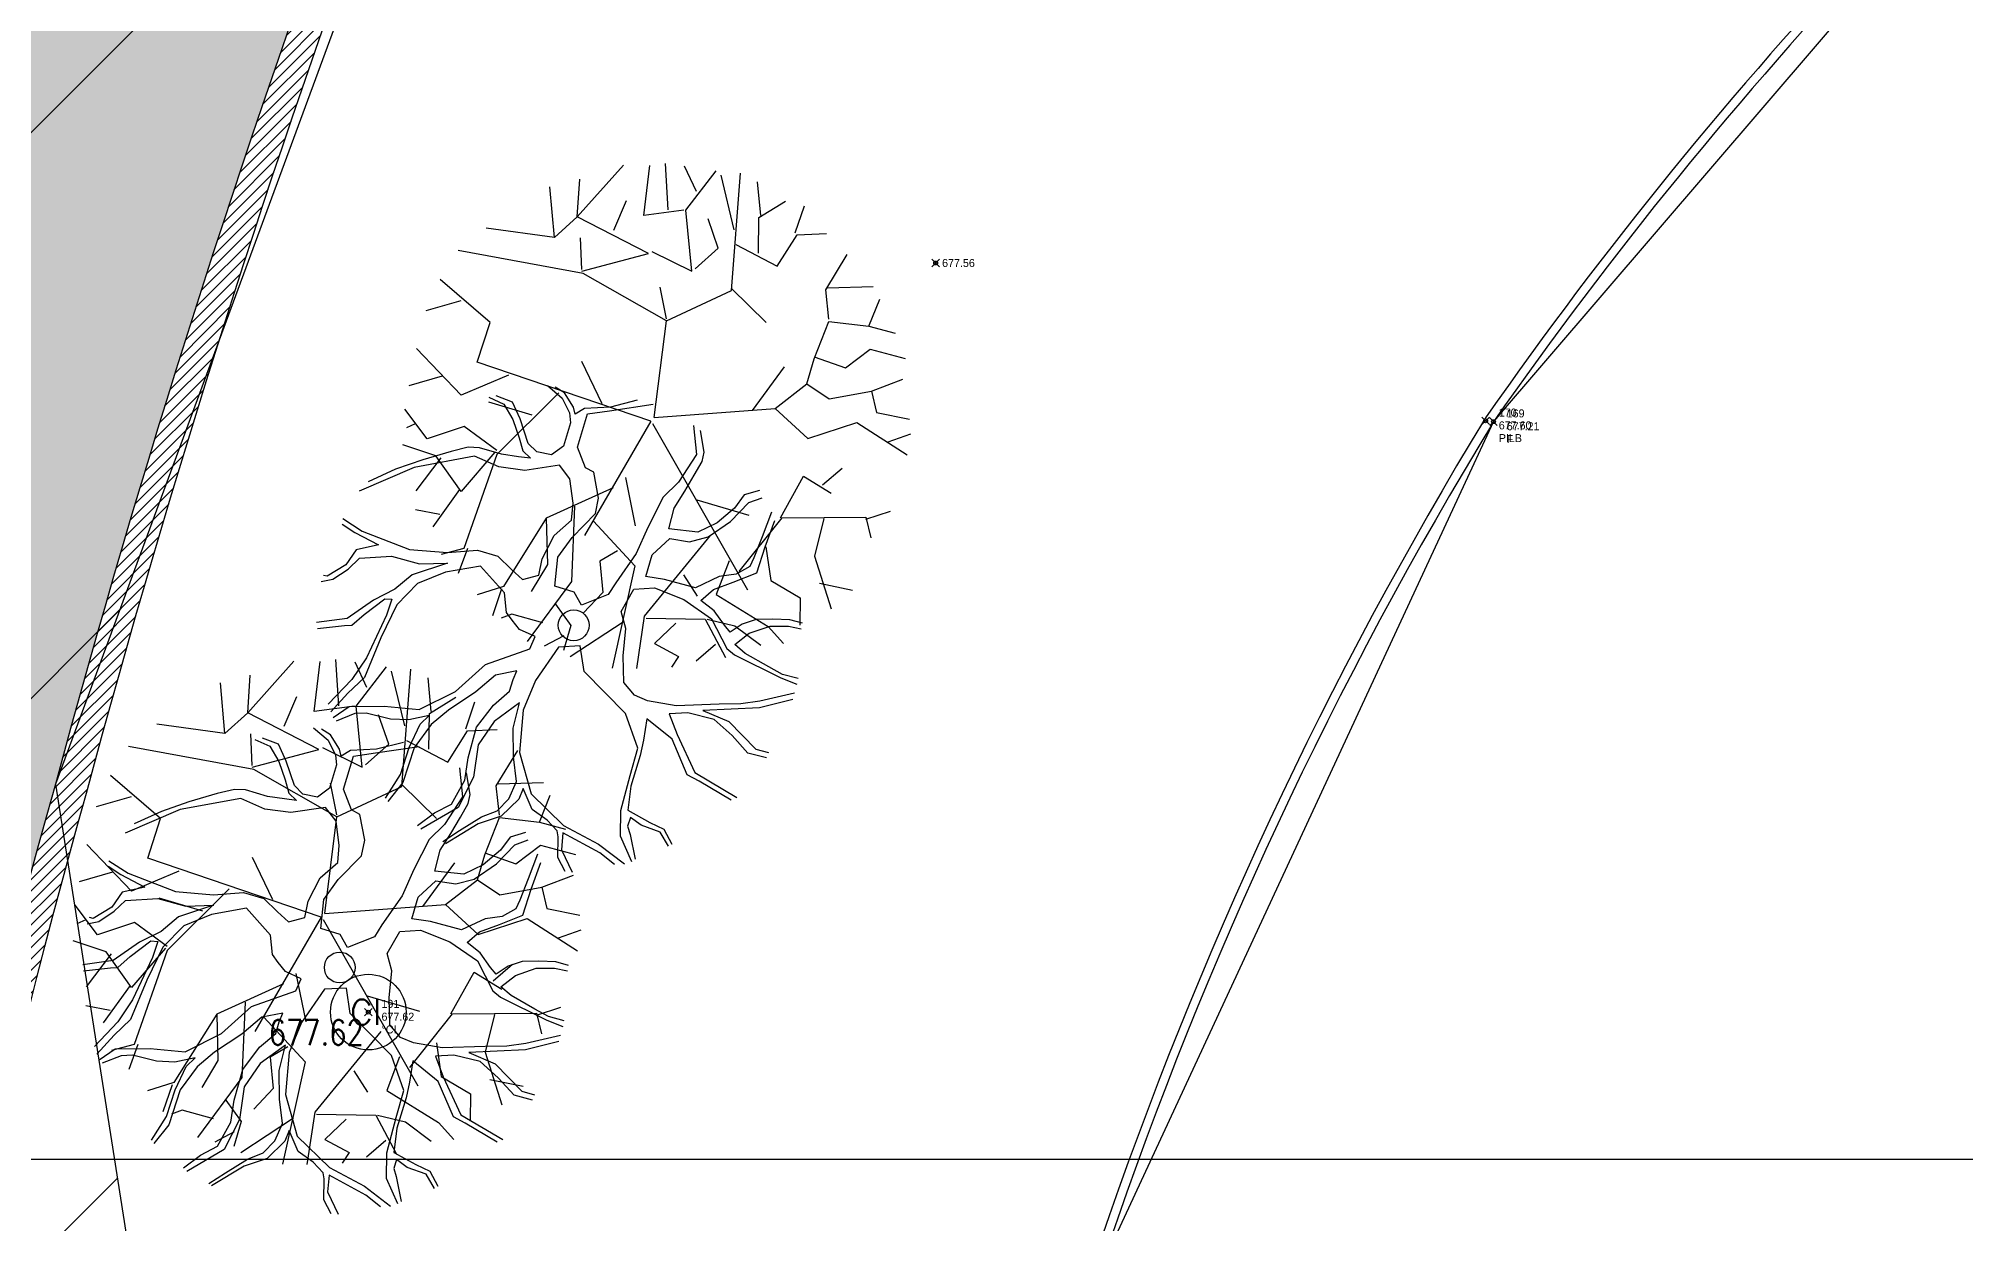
# Model space of a CAD drawing. Extents: x 352140 to 354978, y 6304672 to 6307963.
# Drawn here: x 352604.18 to 352619.47, y 6305499.49 to 6305508.89 of the extents above; entities that cross this region are included whole.
import ezdxf

# ---------------------------------------------------------------- set-up
doc = ezdxf.new("R2010")
doc.units = 0
doc.header["$PDMODE"] = 35
doc.header["$PDSIZE"] = 0.03
doc.linetypes.add('DASHED', pattern=[19.049999999999997, 12.7, -6.35])
doc.layers.get('0').update_dxf_attribs({"linetype": 'CONTINUOUS'})
for name, color, linetype in [('0-LEVANTAMIENTO 2020.SEP', 252, 'CONTINUOUS'), ('1-coordenadas', 8, 'CONTINUOUS'), ('1-MURO', 7, 'CONTINUOUS'), ('1-PILETA', 131, 'CONTINUOUS'), ('2-ACHURADO JARDINERA', 252, 'CONTINUOUS'), ('2-ACHURADO MURO', 9, 'CONTINUOUS'), ('2-ACHURADO RADIER', 9, 'CONTINUOUS'), ('2-ACHURADO VEREDA', 252, 'CONTINUOUS'), ('C-TOPO - BORDE - 3', 7, 'CONTINUOUS'), ('COTA-BLOCK', 4, 'CONTINUOUS'), ('V-NODE - 2013', 4, 'CONTINUOUS'), ('V-NODE-TEXT 2013', 2, 'CONTINUOUS'), ('Z-ACACI', 253, 'CONTINUOUS'), ('Z-ARB', 253, 'CONTINUOUS'), ('Z-CI', 253, 'CONTINUOUS')]:
    doc.layers.add(name, color=color, linetype=linetype)
doc.styles.add('ROMANS', font='romans.shx', dxfattribs={"width": 0.75})
pattern_1 = [(45, (0, 0), (-0.04490128060534577, 0.04490128060534577), [])]

# ---------------------------------------------------------------- blocks, each defined once
blk = doc.blocks.new('COORDENADAS')
at = {"layer": '1-coordenadas'}
blk.add_line((20, -700.625), (1420, -700.625), dxfattribs=at)
blk = doc.blocks.new('ACACI')
for p, q in [((-0.6209537349022867, 1.600605135768546), (-0.2607528943772195, 2.01530242168792)), ((-0.09436570407251565, 1.618158460041741), (-0.05231179883139703, 2.01530242168792)), ((0.09944794615785213, 1.666430101790866), (0.07202148622309323, 2.032855745961115)), ((0.3206880563411687, 1.815633358099376), (0.2237812312214373, 2.01530242168792)), ((-0.6209537349022867, 1.600605135768546), (-0.6063262896050219, 1.899011648390342)), ((0.2384086765187021, 1.666430101790866), (0.474276231998374, 1.982389938681308)), ((0.6260359769876231, 1.517226845477808), (0.5145017065715365, 1.949477455670149)), ((0.6114085316912679, 1.034510428005433), (0.6680898822287418, 1.967030779943343)), ((0.8344770725334456, 1.633517618779706), (0.8052221819298211, 1.899011648390342)), ((-0.8001399398444846, 1.433848555186842), (-0.8421938450856032, 1.83318668236825)), ((-0.3302332595521875, 1.499673521208933), (-0.2333264344324562, 1.734449233343867)), ((0.8198496272270859, 1.618158460041741), (1.028290722763813, 1.749808392077284)), ((1.11057010258628, 1.499673521208933), (1.180050467761248, 1.716895909070672)), ((-0.6209537349022867, 1.600605135768546), (-0.8001399398444846, 1.433848555186842)), ((-0.05231179883139703, 1.317557781889263), (-0.6209537349022867, 1.600605135768546)), ((0.2237812312214373, 1.666430101790866), (-0.09436570407251565, 1.618158460041741)), ((0.2932615963964054, 1.183713684314171), (0.2384086765187021, 1.666430101790866)), ((0.5017026919340424, 1.36802358916907), (0.4175948814518051, 1.600605135768546)), ((0.8198496272270859, 1.33511110615791), (0.8198496272270859, 1.618158460041741)), ((-0.8001399398444846, 1.433848555186842), (-1.34135541597243, 1.499673521208933)), ((-0.578899829670263, 1.183713684314171), (-0.5935272749675278, 1.433848555186842)), ((0.6406634222948924, 1.40093607218023), (0.97160937222543, 1.234179491598297)), ((0.97160937222543, 1.234179491598297), (1.125197547882635, 1.484314362470968)), ((1.125197547882635, 1.484314362470968), (1.35923667269526, 1.499673521208933)), ((-0.5661008150236739, 1.150801201307559), (-1.562595526145742, 1.317557781889263)), ((-0.578899829670263, 1.168354525576206), (-0.05231179883139703, 1.317557781889263)), ((-0.02488533889663813, 1.33511110615791), (0.2932615963964054, 1.183713684314171)), ((0.3206880563411687, 1.201267008587365), (0.5017026919340424, 1.36802358916907)), ((1.35923667269526, 1.052063752278627), (1.525623862999055, 1.33511110615791)), ((-1.299301510731311, 0.7514630741261499), (-1.701556256506592, 1.084976235285239)), ((0.09944794615785213, 0.7865697226679913), (-0.5661008150236739, 1.150801201307559)), ((1.373864118000711, 1.067422911016592), (1.734064958535782, 1.084976235285239)), ((-1.535169066210983, 0.9182196547078547), (-1.811262096263818, 0.834841364417116)), ((0.09944794615785213, 0.8019288814059564), (0.04459502627923939, 1.052063752278627)), ((0.09944794615785213, 0.7865697226679913), (0.6114085316912679, 1.034510428005433)), ((0.6114085316912679, 1.052063752278627), (0.8893299924120583, 0.7865697226679913)), ((1.388491563298885, 0.8194822056791509), (1.35923667269526, 1.052063752278627)), ((1.706638498591929, 0.7690163983947969), (1.788917878414395, 0.9862387862608557)), ((0.01493126862260397, 0.01704215812196708), (0.09944794615785213, 0.7865697226679913)), ((1.276957292880979, 0.5035223687841608), (1.388491563298885, 0.8019288814059564)), ((1.388491563298885, 0.8019288814059564), (1.706638498591929, 0.7690163983947969)), ((1.706638498591929, 0.7690163983947969), (1.915079594128656, 0.7185505911149903)), ((-1.396208335851043, 0.4355032372311598), (-1.299301510731311, 0.7514630741261499)), ((-1.520541620913718, 0.1700092076250712), (-1.880742461438786, 0.5364348517953204)), ((1.222104373002367, 0.3038533051958439), (1.276957292880979, 0.5035223687841608)), ((1.276957292880979, 0.5188815275221259), (1.525623862999055, 0.4355032372311598)), ((1.525623862999055, 0.4355032372311598), (1.719437513229423, 0.5869006590751269)), ((1.719437513229423, 0.5869006590751269), (1.997358973951123, 0.5188815275221259)), ((-1.674129796571833, 0.319212463933809), (-1.937423811987173, 0.2380283391780722)), ((-1.147541765742062, 0.3367657882070034), (-1.520541620913718, 0.1700092076250712)), ((-0.01208632425914402, -0.01210653169459874), (-1.396460465980454, 0.4347220821757674)), ((-0.3997136247289745, 0.1195434003409446), (-0.5661008150236739, 0.4530565615043542)), ((0.792423167292327, 0.0866309173341051), (1.041089737401308, 0.4355032372311598)), ((1.734064958535782, 0.2533874979160373), (1.982731528643853, 0.3543191124756504)), ((-0.7452870199658719, 0.2029216906316833), (-1.229821145554524, -0.2951538855784293)), ((0.97160937222543, 0.1041842416029795), (1.222104373002367, 0.3038533051958439)), ((1.222104373002367, 0.3038533051958439), (1.401290577936379, 0.1875625318937182)), ((1.401290577936379, 0.1875625318937182), (1.734064958535782, 0.2533874979160373)), ((1.734064958535782, 0.2533874979160373), (1.776118863776901, 0.0866309173341051)), ((-1.783835636328149, -0.178863112276531), (-1.964850271921023, 0.05371843432317291)), ((-0.9537281155025994, 0.02080595131201335), (-1.299301510731311, 0.1195434003409446)), ((0.01493126862260397, 0.01704215812196708), (0.97160937222543, 0.1041842416029795)), ((0.97160937222543, 0.1041842416029795), (1.234903387639861, -0.128397304996497)), ((1.234903387639861, -0.128397304996497), (1.622530688109691, 0.003252627043366374)), ((1.622530688109691, 0.003252627043366374), (2.024785433884972, -0.2446880782986227)), ((1.776118863776901, 0.0866309173341051), (2.039412879192241, 0.0383592755852078)), ((-1.880742461438786, -0.06257233897895276), (-1.950222826624668, -0.09548482198556485)), ((-1.493115160969865, -0.0779314977166905), (-1.783835636328149, -0.178863112276531)), ((-1.229821145554524, -0.2622414025672697), (-1.493115160969865, -0.0779314977166905)), ((-0.01208632425914402, -0.01210653169459874), (-0.5247002114119823, -0.9267073980165605)), ((0.002541121047215711, -0.02965985596779319), (0.7750720210287909, -1.335811744189414)), ((1.873025688887537, -0.1459506292696915), (2.052211893829735, -0.0779314977166905)), ((-1.714355271144086, -0.3127072098516237), (-1.977649286558517, -0.2293289195606576)), ((-1.244448590852699, -0.2776005613052348), (-1.507742606267129, -0.5935603981956774)), ((-1.229821145554524, -0.2951538855784293), (-1.48031614633237, -1.043364332661213)), ((-1.674129796571833, -0.3280663685895888), (-1.867943446802201, -0.5935603981956774)), ((-1.507742606267129, -0.5935603981956774), (-1.714355271144086, -0.3127072098516237)), ((1.028290722763813, -0.7603169787773822), (1.207476927706011, -0.4289979831492019)), ((1.207476927706011, -0.4289979831492019), (1.428717037879323, -0.5606479151890653)), ((1.35923667269526, -0.4948229491667462), (1.510996417692695, -0.3609788515962009)), ((-1.520541620913718, -0.5782012394577123), (-1.728982716450446, -0.8766077520795079)), ((-0.3028067996092432, -0.5452887564511002), (-0.8293948304481091, -0.7932294617885418)), ((-0.2058999744986068, -0.4619104661601341), (-0.1217921640163695, -0.8436952690683484)), ((-1.674129796571833, -0.7778703030505767), (-1.867943446802201, -0.7449578200396445)), ((-0.6063262896050219, -0.694492012759838), (-0.6209537349022867, -1.293499203533884)), ((0.3627419615731924, -0.6286670467420663), (0.7777957219859672, -0.7449578200396445)), ((0.7083153568100897, -1.192567588969951), (1.041089737401308, -0.7603169787773822)), ((1.041089737401308, -0.7603169787773822), (1.706638498591929, -0.7449578200396445)), ((1.373864118000711, -0.7603169787773822), (1.304383752816648, -1.060917656934407)), ((1.706638498591929, -0.7603169787773822), (1.900452148831391, -0.694492012759838)), ((1.706638498591929, -0.7449578200396445), (1.748692403833047, -0.9095202350904401)), ((-0.8293948304481091, -0.7932294617885418), (-1.160340780379556, -1.341770845278461)), ((-0.8293948304481091, -0.7932294617885418), (-0.8147673851417494, -1.159655105958791)), ((-0.4545665446075873, -0.8107827860617363), (-0.1217921640163695, -1.159655105958791)), ((0.474276231998374, -0.9095202350904401), (-0.03951278419390292, -1.55899323314452)), ((-1.48031614633237, -1.043364332661213), (-1.659502351265473, -1.093830139941019)), ((-1.451061255728746, -1.043364332661213), (-1.520541620913718, -1.243033396249757)), ((-0.2607528943772195, -1.043364332661213), (-0.3997136247289745, -1.126742622952179)), ((0.9167564523468172, -0.9928985253814062), (0.9588103575879359, -1.258392554987495)), ((1.304383752816648, -1.060917656934407), (1.443344483177498, -1.475614942853781)), ((-0.8147673851417494, -1.159655105958791), (-0.9391006701962397, -1.37687749382485)), ((-0.3997136247289745, -1.126742622952179), (-0.3722871647933061, -1.37687749382485)), ((-0.1217921640163695, -1.159655105958791), (-0.2881793543110689, -1.973690519063894)), ((0.6260359769876231, -1.109189298678984), (0.5291291518769867, -1.37687749382485)), ((-1.160340780379556, -1.341770845278461), (-1.368781875915374, -1.409789976831462)), ((-1.174968225675912, -1.359324169551655), (-1.244448590852699, -1.574352391882485)), ((-0.6209537349022867, -1.293499203533884), (-0.9665271301400935, -1.774021455471029)), ((0.265835136462556, -1.225480071980883), (0.3773694068786426, -1.392236652562815)), ((0.9588103575879359, -1.258392554987495), (1.194677913059422, -1.392236652562815)), ((1.346437658057766, -1.275945879260689), (1.609731673472197, -1.326411686540496)), ((-0.7452870199658719, -1.475614942853781), (-0.6209537349022867, -1.642371523435486)), ((-0.3722871647933061, -1.37687749382485), (-0.5240469097916503, -1.541439908871325)), ((0.5291291518769867, -1.37687749382485), (0.9441829122815761, -1.624818199162291)), ((1.194677913059422, -1.392236652562815), (1.194677913059422, -1.609459040424326)), ((-1.090860415193674, -1.55899323314452), (-1.174968225675912, -1.591905716151132)), ((-0.8421938450856032, -1.624818199162291), (-1.090860415193674, -1.55899323314452)), ((-0.6209537349022867, -1.642371523435486), (-0.6758066547808994, -1.842040587023803)), ((-0.2058999744986068, -1.609459040424326), (-0.6209537349022867, -1.890312228772927)), ((-0.03951278419390292, -1.55899323314452), (-0.09436570407251565, -1.973690519063894)), ((-0.02488533889663813, -1.574352391882485), (0.4450213413947495, -1.574352391882485)), ((0.2109822165839432, -1.609459040424326), (0.04459502627923939, -1.774021455471029)), ((0.4450213413947495, -1.574352391882485), (0.6114085316912679, -1.874953070034962)), ((0.4596487866929237, -1.574352391882485), (0.6808888968662359, -1.624818199162291)), ((0.6808888968662359, -1.624818199162291), (0.8893299924120583, -1.774021455471029)), ((0.9441829122815761, -1.624818199162291), (1.068516197345161, -1.758662296733064)), ((-0.6758066547808994, -1.725749813726452), (-0.8293948304481091, -1.809128104012871)), ((0.04459502627923939, -1.774021455471029), (0.2384086765187021, -1.874953070034962)), ((0.5291291518769867, -1.774021455471029), (0.3773694068786426, -1.907865553041574)), ((0.2384086765187021, -1.874953070034962), (0.1835557566400894, -1.958331360325928))]:
    blk.add_line(p, q)
blk = doc.blocks.new('ARB')
at = {"layer": 'Z-ARB', "linetype": 'Continuous'}
for p, q in [((-0.2385580580867099, 1.898504579822657), (-0.1199409992605069, 1.800467273175855)), ((-0.1037370954309154, 1.842688644946065), (-0.1761572467603401, 1.88660098843593)), ((-0.02826826094315038, 1.730226086428047), (-0.1037370954309154, 1.842688644946065)), ((-0.7016695290167263, 1.798489326946765), (-0.5826025348451367, 1.745512381706249)), ((-0.5146351368912292, 1.762810608483051), (-0.6429927561475779, 1.809786109181914)), ((-0.5826025348451367, 1.745512381706249), (-0.5085071719677217, 1.625870582005518)), ((-0.4511962324395427, 1.629986665980141), (-0.5146351368912292, 1.762810608483051)), ((-0.1199409992605069, 1.800467273175855), (-0.06139714527125761, 1.683792082454602)), ((-0.06139714527125761, 1.683792082454602), (-0.05185833922769234, 1.606562565365493)), ((-0.01472734207709436, 1.674889341359631), (-0.02826826094315038, 1.730226086428047)), ((0.05878677274449728, 1.721222977972502), (-0.01472734207709436, 1.674889341359631)), ((0.2632312270015973, 1.734980747291957), (0.05878677274449728, 1.721222977972502)), ((0.0829657373506052, 1.678909605644549), (0.257660092700462, 1.705775838534464)), ((0.257660092700462, 1.705775838534464), (0.6029066781666188, 1.762942473770636)), ((0.4759808443031943, 1.792296455085307), (0.2632312270015973, 1.734980747291957)), ((-0.5085071719677217, 1.625870582005518), (-0.4555031251202308, 1.480154705239329)), ((-0.3832586538974283, 1.436275874523744), (-0.4511962324395427, 1.629986665980141)), ((-0.05185833922769234, 1.606562565365493), (-0.1036286924045271, 1.420638552781384)), ((0.00822328308277065, 1.414350377707706), (0.0829657373506052, 1.678909605644549)), ((0.9247204678194976, 1.598753203435081), (0.9526354237332271, 1.369798940851069)), ((1.012712447700324, 1.388436096386613), (0.9808417728982022, 1.560384268183952)), ((-0.8587094330614491, 1.398809392135263), (-0.994457045901072, 1.364343472080691)), ((-0.7701159765165357, 1.396958016837743), (-0.8587094330614491, 1.398809392135263)), ((-0.5937150824611308, 1.34825901622753), (-0.7701159765165357, 1.396958016837743)), ((-0.4555031251202308, 1.480154705239329), (-0.4268529944492911, 1.376789532706425)), ((-0.4268529944492911, 1.376789532706425), (-0.3650931206720998, 1.319695774954198)), ((-0.3150048380957742, 1.370502086171655), (-0.3832586538974283, 1.436275874523744)), ((-0.1036286924045271, 1.420638552781384), (-0.1980668099513423, 1.348194964275535)), ((0.07397833662435005, 1.250987145359431), (0.00822328308277065, 1.414350377707706)), ((0.9988629298441083, 1.315834381271998), (1.012712447700324, 1.388436096386613)), ((-1.286257494572055, 1.231648893957754), (-1.718236271934074, 1.037547674907728)), ((-1.217836342140799, 1.294006753603753), (-1.434756114109405, 1.214830329485267)), ((-0.8074188346436131, 1.328664025078979), (-1.286257494572055, 1.231648893957754)), ((-0.994457045901072, 1.364343472080691), (-1.217836342140799, 1.294006753603753)), ((-0.6131350060786644, 1.246456211489203), (-0.8074188346436131, 1.328664025078979)), ((-0.4077684726362349, 1.22232522232116), (-0.6131350060786644, 1.246456211489203)), ((-0.4599856979093602, 1.330356257270978), (-0.5937150824611308, 1.34825901622753)), ((-0.3650931206720998, 1.319695774954198), (-0.4599856979093602, 1.330356257270978)), ((-0.1327585778326466, 1.267934345672984), (-0.4077684726362349, 1.22232522232116)), ((-0.1980668099513423, 1.348194964275535), (-0.3150048380957742, 1.370502086171655)), ((-0.04802207861757779, 1.161311371041847), (-0.1327585778326466, 1.267934345672984)), ((0.1399389636862907, 1.215914507508387), (0.07397833662435005, 1.250987145359431)), ((0.9526354237332271, 1.369798940851069), (0.8133364126297238, 1.147651995528577)), ((0.937660615229106, 1.206787022923891), (0.9988629298441083, 1.315834381271998)), ((-1.434756114109405, 1.214830329485267), (-1.648154307218647, 1.112325912401502)), ((-0.02049341946076311, 0.9675352671574728), (-0.04802207861757779, 1.161311371041847)), ((0.181825159364962, 1.011958312149545), (0.1399389636862907, 1.215914507508387)), ((0.8133364126297238, 1.147651995528577), (0.6934573251419351, 1.027307854943501)), ((0.7821921180475329, 0.9425783808710548), (0.8644895678207831, 1.077699087746623)), ((0.8644895678207831, 1.077699087746623), (0.937660615229106, 1.206787022923891)), ((1.456851595647095, 1.092697316120393), (1.336701366846683, 1.055422276511308)), ((-0.0297183229613438, 0.8336901975426372), (-0.02049341946076311, 0.9675352671574728)), ((0.1582350810786011, 0.8882947910869916), (0.181825159364962, 1.011958312149545)), ((0.6934573251419351, 1.027307854943501), (0.5748111521206738, 0.78617243966346)), ((0.7425967763938388, 0.7768218359196908), (0.7821921180475329, 0.9425783808710548)), ((1.259966684569008, 0.9495041163345377), (1.124536088194873, 0.8321265847325776)), ((1.231454776330793, 0.8418282149377774), (1.373833069206739, 0.9955853488118009)), ((1.336701366846683, 1.055422276511308), (1.259966684569008, 0.9495041163345377)), ((1.373833069206739, 0.9955853488118009), (1.478256109012364, 1.035860510174643)), ((1.553755542117869, 0.9235583552372191), (1.483805038840728, 0.7258874207973349)), ((-1.84984960530528, 0.773918126233184), (-1.749088701501023, 0.7095507646854458)), ((-1.844840496347388, 0.8169213460641913), (-1.690377510878534, 0.7210072219595531)), ((-0.1665300292097527, 0.7091348818321421), (-0.0297183229613438, 0.8336901975426372)), ((-0.02356739768219995, 0.6969120317216948), (0.1582350810786011, 0.8882947910869916)), ((0.5748111521206738, 0.78617243966346), (0.4863559180103039, 0.5769827410331345)), ((0.9726113510096184, 0.7556004250245678), (0.7425967763938388, 0.7768218359196908)), ((1.124536088194873, 0.8321265847325776), (0.9726113510096184, 0.7556004250245678)), ((1.054268568450425, 0.717367261840991), (1.231454776330793, 0.8418282149377774)), ((1.508899172904421, 0.6456905661898418), (1.581627218018184, 0.8578803865748341)), ((-1.749088701501023, 0.7095507646854458), (-1.557769597839069, 0.6126935316524396)), ((-1.557769597839069, 0.6126935316524396), (-1.73523458530326, 0.5713031366040013)), ((-1.690377510878534, 0.7210072219595531), (-1.313428085320993, 0.5811316257013459)), ((-0.2585374407917698, 0.5231127725855913), (-0.1665300292097527, 0.7091348818321421)), ((-0.1348235771183681, 0.5372180371941795), (-0.02356739768219995, 0.6969120317216948)), ((0.6139312633604277, 0.5676951727427877), (0.7521432207013277, 0.6995908617545865)), ((0.7521432207013277, 0.6995908617545865), (0.9092915277724387, 0.6772207044032257)), ((0.9092915277724387, 0.6772207044032257), (1.054268568450425, 0.717367261840991)), ((1.483805038840728, 0.7258874207973349), (1.419390523575203, 0.5572579009412948)), ((1.445274569805406, 0.4393716568465607), (1.508899172904421, 0.6456905661898418)), ((-1.73523458530326, 0.5713031366040013), (-1.814765950639412, 0.4507035012911729)), ((-1.796886835265468, 0.4171954168486991), (-1.707366728536726, 0.5056258964823428)), ((-1.707366728536726, 0.5056258964823428), (-1.453315254206245, 0.524965392901322)), ((-1.453315254206245, 0.524965392901322), (-1.230065057718093, 0.4673294098847691)), ((-1.313428085320993, 0.5811316257013459), (-1.010371563043009, 0.5610254484863617)), ((-1.010066003975226, 0.4781160225529675), (-1.287066619042889, 0.3803031714378449)), ((-1.230065057718093, 0.4673294098847691), (-1.010066003975226, 0.4781160225529675)), ((-1.010371563043009, 0.5610254484863617), (-0.7720510968447343, 0.5833657951970963)), ((-0.7720510968447343, 0.5833657951970963), (-0.6112055308094568, 0.5376341321052678)), ((-0.6112055308094568, 0.5376341321052678), (-0.5016467673904117, 0.4338795847088477)), ((-0.2834979000908788, 0.3922654626694566), (-0.2585374407917698, 0.5231127725855913)), ((-0.1544108373691415, 0.3072835844595829), (-0.1348235771183681, 0.5372180371941795)), ((0.4863559180103039, 0.5769827410331345), (0.3287354944477556, 0.3432820616671961)), ((0.564934632888253, 0.3962907746426936), (0.6139312633604277, 0.5676951727427877)), ((1.389946712271922, 0.4874607577112329), (1.281178566230665, 0.4253622119304055)), ((1.419390523575203, 0.5572579009412948), (1.389946712271922, 0.4874607577112329)), ((-2.010109348266269, 0.3146574869924734), (-1.917513778900684, 0.3346988837147364)), ((-1.96158935863059, 0.3581554806060012), (-1.992707652936588, 0.3640916127205855)), ((-1.814765950639412, 0.4507035012911729), (-1.96158935863059, 0.3581554806060012)), ((-1.917513778900684, 0.3346988837147364), (-1.796886835265468, 0.4171954168486991)), ((-1.287066619042889, 0.3803031714378449), (-1.422501034548986, 0.2629263683729732)), ((-1.243635795990485, 0.3116571367190772), (-1.405708972934008, 0.1391670276198056)), ((-1.023946120451001, 0.4053539038613962), (-1.243635795990485, 0.3116571367190772)), ((-0.7473954407323617, 0.4581063935693237), (-1.023946120451001, 0.4053539038613962)), ((-0.5534477191868064, 0.2477951685468724), (-0.7473954407323617, 0.4581063935693237)), ((-0.5016467673904117, 0.4338795847088477), (-0.4115492317396274, 0.3563353565668876)), ((-0.4115492317396274, 0.3563353565668876), (-0.2834979000908788, 0.3922654626694566)), ((-0.1544108373691415, 0.3072835844595829), (-0.1544108373691415, 0.3072835844595829)), ((-0.001432684968676767, 0.2630527107849048), (-0.1544108373691415, 0.3072835844595829)), ((0.3287354944477556, 0.3432820616671961), (0.2705017238695291, 0.2488833942234123)), ((0.4726216622348147, 0.2931780913322655), (0.6368780693865119, 0.3071569376315892)), ((0.7143644269490323, 0.3752267618174301), (0.564934632888253, 0.3962907746426936)), ((0.6368780693865119, 0.3071569376315892), (0.8699413271569938, 0.2173853117064937)), ((0.9610297268263821, 0.3131241089431569), (0.7143644269490323, 0.3752267618174301)), ((1.148235274715262, 0.405576309938624), (0.9610297268263821, 0.3131241089431569)), ((1.103992358350297, 0.3009012588327096), (1.260838925485587, 0.3614397988758355)), ((1.281178566230665, 0.4253622119304055), (1.148235274715262, 0.405576309938624)), ((1.260838925485587, 0.3614397988758355), (1.445274569805406, 0.4393716568465607)), ((-1.592747184193286, 0.1748464746224272), (-1.798925810946457, 0.02565637796760711)), ((-1.663178926644832, 0.06011847888930788), (-1.501555685050334, 0.1875482265822939)), ((-1.422501034548986, 0.2629263683729732), (-1.592747184193286, 0.1748464746224272)), ((-1.501555685050334, 0.1875482265822939), (-1.445644996618284, 0.1843239372556127)), ((-1.445644996618284, 0.1843239372556127), (-1.486163874533304, 0.05644851252873195)), ((-0.5343349608083372, 0.09349962854230398), (-0.5534477191868064, 0.2477951685468724)), ((0.05987343432752823, 0.1608993201625708), (-0.001432684968676767, 0.2630527107849048)), ((0.2705017238695291, 0.2488833942234123), (0.05987343432752823, 0.1608993201625708)), ((0.3743457285781915, 0.1161254926846595), (0.4726216622348147, 0.2931780913322655)), ((0.8699413271569938, 0.2173853117064937), (1.092096831622257, 0.06949952945524274)), ((1.006616295389904, 0.213969382999494), (1.103992358350297, 0.3009012588327096)), ((1.112474709252638, 0.1335808890107728), (1.006616295389904, 0.213969382999494)), ((-1.798925810946457, 0.02565637796760711), (-2.040025276059168, -0.01121049295488774)), ((-1.760393857490271, -0.02684017643059633), (-1.663178926644832, 0.06011847888930788)), ((-1.486163874533304, 0.05644851252873195), (-1.639789118324188, -0.283521641432344)), ((-1.405708972934008, 0.1391670276198056), (-1.528697161598757, -0.1237963197481804)), ((-0.4895077057917661, 0.03219469566283806), (-0.5343349608083372, 0.09349962854230398)), ((-0.4305177355854539, -0.03941940511231223), (-0.4895077057917661, 0.03219469566283806)), ((0.4129922389038256, -0.01941029260524374), (0.3743457285781915, 0.1161254926846595)), ((1.092096831622257, 0.06949952945524274), (1.216872453989708, -0.1653174000903164)), ((1.19563909639146, 0.01965032531370525), (1.112474709252638, 0.1335808890107728)), ((1.241862783370379, -0.03431350572645897), (1.19563909639146, 0.01965032531370525)), ((1.335076329929507, 0.03075619670562446), (1.241862783370379, -0.03431350572645897)), ((1.447397381984047, 0.06969097223282006), (1.335076329929507, 0.03075619670562446)), ((1.394058661870076, -0.04085644699262048), (1.558765004368979, 0.01818276071389846)), ((1.57757076992857, 0.07495653120258794), (1.447397381984047, 0.06969097223282006)), ((1.558765004368979, 0.01818276071389846), (1.704531957218933, 0.02063992866351327)), ((1.7142419190277, 0.07154133103267668), (1.57757076992857, 0.07495653120258794)), ((1.704531957218933, 0.02063992866351327), (1.805910838211275, 0.001300872824685939)), ((1.814220548925732, 0.04486190189345507), (1.7142419190277, 0.07154133103267668)), ((-2.032775839619717, -0.05773958808094903), (-1.817698615830523, -0.03096535574786685)), ((-1.817698615830523, -0.03096535574786685), (-1.760393857490271, -0.02684017643059633)), ((-1.528697161598757, -0.1237963197481804), (-1.65335912806222, -0.4391900954651646)), ((-0.3035603674306913, -0.09373527911066049), (-0.4305177355854539, -0.03941940511231223)), ((-0.3464030326995271, -0.1910699569161807), (-0.3035603674306913, -0.09373527911066049)), ((0.3961748822221125, -0.2348244023169173), (0.4129922389038256, -0.01941029260524374)), ((1.279753799279206, -0.1320002264901632), (1.394058661870076, -0.04085644699262048)), ((1.363559123967207, -0.20074062382173), (1.279753799279206, -0.1320002264901632)), ((-1.639789118324188, -0.283521641432344), (-1.75381592987469, -0.4577397981147442)), ((-0.6941440398859413, -0.3206968301583402), (-0.3464030326995271, -0.1910699569161807)), ((-0.1171676413887326, -0.1746079830745657), (-0.2972590337794827, -0.4415528853460273)), ((0.05478886608580069, -0.1620940513612368), (-0.1171676413887326, -0.1746079830745657)), ((0.08881146726525913, -0.3645501858463831), (0.05478886608580069, -0.1620940513612368)), ((0.4040048381793895, -0.4473327528894515), (0.3961748822221125, -0.2348244023169173)), ((1.216872453989708, -0.1653174000903164), (1.28006317748077, -0.2149103809642838)), ((1.28006317748077, -0.2149103809642838), (1.650274275858465, -0.3910432363572909)), ((1.553672797865147, -0.3048091537357323), (1.363559123967207, -0.20074062382173)), ((1.663502725928993, -0.3634652792816269), (1.553672797865147, -0.3048091537357323)), ((-1.75381592987469, -0.4577397981147442), (-1.936988061112061, -0.6563025272034793)), ((-1.65335912806222, -0.4391900954651646), (-1.78246837192637, -0.5652186925663045)), ((-0.9297327887270512, -0.5395282141371354), (-0.6941440398859413, -0.3206968301583402)), ((-0.6131047996368579, -0.4039582990526469), (-0.7682692455000506, -0.540231571516415)), ((-0.4448768782822299, -0.3682470843123156), (-0.6131047996368579, -0.4039582990526469)), ((-0.5000244573602686, -0.5310408394161641), (-0.4743092321823497, -0.4380464131581903)), ((-0.4743092321823497, -0.4380464131581903), (-0.4448768782822299, -0.3682470843123156)), ((-0.2972590337794827, -0.4415528853460273), (-0.391284673651171, -0.6799436736037023)), ((0.4220252665836597, -0.6918864589324585), (0.08881146726525913, -0.3645501858463831)), ((0.4901384978948045, -0.5466108065493245), (0.4040048381793895, -0.4473327528894515)), ((1.650274275858465, -0.3910432363572909), (1.778006502076096, -0.4384337816672996)), ((1.786911007206072, -0.3946181115661602), (1.663502725928993, -0.3634652792816269)), ((-1.78246837192637, -0.5652186925663045), (-1.915596963710414, -0.7176292276226377)), ((-1.21643954647152, -0.6882431961585098), (-0.9297327887270512, -0.5395282141371354)), ((-0.7682692455000506, -0.540231571516415), (-0.9821135548281745, -0.6877970785462821)), ((-0.6263707073831029, -0.6425438172836948), (-0.5000244573602686, -0.5310408394161641)), ((0.5950427768748341, -0.5892785838923373), (0.4901384978948045, -0.5466108065493245)), ((0.8222936291113001, -0.6250294331557598), (0.5950427768748341, -0.5892785838923373)), ((1.164768156086211, -0.6075008895340943), (0.8222936291113001, -0.6250294331557598)), ((1.335322955390438, -0.6023349693878117), (1.164768156086211, -0.6075008895340943)), ((1.485397506132358, -0.5782095443873914), (1.335322955390438, -0.6023349693878117)), ((1.747148352247677, -0.5603387816872782), (1.483379277842687, -0.630578223399425)), ((1.76091201894269, -0.5109904123528395), (1.485397506132358, -0.5782095443873914)), ((-1.898024069188978, -0.7622249322339485), (-1.770601959393389, -0.6729896851156809)), ((-1.724408871035848, -0.7271139197337106), (-1.873555337846483, -0.789117374363741)), ((-1.770601959393389, -0.6729896851156809), (-1.494699855487852, -0.6654259046954394)), ((-1.634583205241142, -0.7215928660343707), (-1.724408871035848, -0.7271139197337106)), ((-1.441249692425117, -0.7660806915182548), (-1.634583205241142, -0.7215928660343707)), ((-1.494699855487852, -0.6654259046954394), (-1.21643954647152, -0.6882431961585098)), ((-1.136354441103322, -0.7337839484071083), (-1.296722587094337, -0.7709944954849561)), ((-1.206145246014785, -0.8033217777756363), (-1.136354441103322, -0.7337839484071083)), ((-0.9821135548281745, -0.6877970785462821), (-1.117547970336091, -0.8051738816111538)), ((-0.7573561886401876, -0.8211304620763258), (-0.6263707073831029, -0.6425438172836948)), ((-0.420390015880912, -0.6216457722039195), (-0.6186737209791318, -0.7721717070244267)), ((-0.4670920005373773, -0.8237436825402256), (-0.420390015880912, -0.6216457722039195)), ((-0.391284673651171, -0.6799436736037023), (-0.4147341674470226, -1.01465663539966)), ((0.5229334881641989, -0.9672887132228425), (0.4220252665836597, -0.6918864589324585)), ((0.5921048081308982, -0.7319343940453109), (0.5678998432485969, -0.9006307684894637)), ((0.7957670391606371, -0.8913411261028159), (0.5921048081308982, -0.7319343940453109)), ((0.9167331804055721, -0.6807457292079562), (0.7696011227526469, -0.6903797762879549)), ((0.7696011227526469, -0.6903797762879549), (0.8352218236632325, -0.8535550970318582)), ((1.125622021243544, -0.728200892210225), (0.9167331804055721, -0.6807457292079562)), ((1.483379277842687, -0.630578223399425), (1.034121143900848, -0.65799248969779)), ((1.034121143900848, -0.65799248969779), (1.243960300485924, -0.7431676408059502)), ((1.271217089784841, -0.8538784628490248), (1.125622021243544, -0.728200892210225)), ((1.243960300485924, -0.7431676408059502), (1.461330763682781, -0.9579469927630271)), ((-1.296722587094337, -0.7709944954849561), (-1.441249692425117, -0.7660806915182548)), ((-1.290253916808069, -0.9906804537240532), (-1.206145246014785, -0.8033217777756363)), ((-1.117547970336091, -0.8051738816111538), (-1.249907651737885, -0.9909435867193679)), ((-0.8200610746080201, -1.065329763105183), (-0.7573561886401876, -0.8211304620763258)), ((-0.6186737209791318, -0.7721717070244267), (-0.7433378497262311, -0.9594094173144185)), ((-0.4620257669630519, -1.050781471477421), (-0.4670920005373773, -0.8237436825402256)), ((0.5678998432485969, -0.9006307684894637), (0.5443410921216127, -1.024130066839462)), ((0.9200965453128447, -1.171219145593568), (0.7957670391606371, -0.8913411261028159)), ((0.8352218236632325, -0.8535550970318582), (0.9801697501461604, -1.152581261520027)), ((1.398453237525246, -0.9912648948984497), (1.271217089784841, -0.8538784628490248)), ((-1.355318464964512, -1.204506321134431), (-1.290253916808069, -0.9906804537240532)), ((-1.249907651737885, -0.9909435867193679), (-1.335107195427554, -1.26855279044139)), ((-0.845497520205754, -1.241394747413324), (-0.8200610746080201, -1.065329763105183)), ((-0.7433378497262311, -0.9594094173144185), (-0.7763285116216139, -1.216884495217528)), ((-0.4342970102679828, -1.244421589213744), (-0.4620257669630519, -1.050781471477421)), ((-0.4147341674470226, -1.01465663539966), (-0.3156730417158542, -1.342464172070322)), ((0.4657363536389312, -1.182615370049461), (0.5229334881641989, -0.9672887132228425)), ((0.5443410921216127, -1.024130066839462), (0.4737381939012266, -1.266988982030853)), ((1.54514136457874, -1.02668048036594), (1.398453237525246, -0.9912648948984497)), ((1.461330763682781, -0.9579469927630271), (1.561313941254411, -0.9846233313064658)), ((-1.471948771753887, -1.393264690599608), (-1.355318464964512, -1.204506321134431)), ((-0.7763285116216139, -1.216884495217528), (-0.8949701369710965, -1.458016819903605)), ((0.39609213796939, -1.463191911290778), (0.4657363536389312, -1.182615370049461)), ((1.015763029648951, -1.219569922377559), (0.9200965453128447, -1.171219145593568)), ((0.9801697501461604, -1.152581261520027), (1.31492435770997, -1.34460664542712)), ((1.270407937972777, -1.366204228755123), (1.015763029648951, -1.219569922377559)), ((-1.335107195427554, -1.26855279044139), (-1.452837447126512, -1.419400346044313)), ((-0.9467458170292957, -1.433095308427255), (-0.845497520205754, -1.241394747413324)), ((-0.493168627799605, -1.384014970693897), (-0.4342970102679828, -1.244421589213744)), ((-0.3802341462233017, -1.300054980051755), (-0.4126151744003437, -1.384336591474494)), ((-0.3067522128658311, -1.464721994868341), (-0.3802341462233017, -1.300054980051755)), ((-0.3156730417158542, -1.342464172070322), (-0.05580292999002268, -1.588006981443868)), ((0.4737381939012266, -1.266988982030853), (0.4533947106938285, -1.459078189372121)), ((-1.21419616865569, -1.60813986224457), (-1.08153165672411, -1.505283402201712)), ((-0.8949701369710965, -1.458016819903605), (-1.187255667282443, -1.635935253606476)), ((-1.08153165672411, -1.505283402201712), (-0.9467458170292957, -1.433095308427255)), ((-0.5521838697404746, -1.523406797557982), (-0.7338503390274127, -1.586822131640474)), ((-0.7070098465319461, -1.531585025394634), (-0.5840583870049159, -1.47962542005007)), ((-0.5840583870049159, -1.47962542005007), (-0.493168627799605, -1.384014970693897)), ((-0.4126151744003437, -1.384336591474494), (-0.5521838697404746, -1.523406797557982)), ((-0.1853568836686463, -1.548236596436254), (-0.3067522128658311, -1.464721994868341)), ((0.3974587505217642, -1.666859827684675), (0.39609213796939, -1.463191911290778)), ((0.4748037717272382, -1.515911904721179), (0.4530868402398482, -1.587012830420463)), ((0.4533947106938285, -1.459078189372121), (0.62918217522747, -1.552802405098191)), ((0.5600131666451489, -1.577312657292168), (0.4748037717272382, -1.515911904721179)), ((-1.011297798851956, -1.729699891832752), (-0.8814261508414347, -1.641525635468497)), ((-0.7338503390274127, -1.586822131640474), (-0.9908466918277554, -1.748812162000831)), ((-0.8814261508414347, -1.641525635468497), (-0.7070098465319461, -1.531585025394634)), ((-0.1044933235280041, -1.63146455255719), (-0.1853568836686463, -1.548236596436254)), ((-0.097075845245854, -1.678025703378808), (-0.1044933235280041, -1.63146455255719)), ((-0.0964884160002839, -1.844010235034148), (-0.097075845245854, -1.678025703378808)), ((-0.05901822123996681, -1.647584595278204), (-0.06844940346672956, -1.781556555698444)), ((0.2345994805436931, -1.801661275836523), (-0.05901822123996681, -1.647584595278204)), ((-0.05580292999002268, -1.588006981443868), (0.2236566042720369, -1.731771403508901)), ((0.4895297819348343, -1.867869793715727), (0.3974587505217642, -1.666859827684675)), ((0.4530868402398482, -1.587012830420463), (0.4732675111572462, -1.651219703307106)), ((0.4732675111572462, -1.651219703307106), (0.5163851875477121, -1.847807288803779)), ((0.7115910679513036, -1.62888390426815), (0.5600131666451489, -1.577312657292168)), ((0.62918217522747, -1.552802405098191), (0.7405528882063663, -1.604315164289801)), ((0.7792269065575965, -1.73968599833097), (0.7115910679513036, -1.62888390426815)), ((0.7405528882063663, -1.604315164289801), (0.8067930233883089, -1.722454541058141)), ((-0.06844940346672956, -1.781556555698444), (0.01935946779303777, -1.956564065571001)), ((0.2236566042720369, -1.731771403508901), (0.4328211593692686, -1.885427728771901)), ((0.3544487486178696, -1.892326153486465), (0.2345994805436931, -1.801661275836523)), ((-0.03654813004868629, -1.953344323916099), (-0.0964884160002839, -1.844010235034148))]:
    blk.add_line(p, q, dxfattribs=at)
at = {"layer": 'Z-ARB'}
blk.add_circle((0, 0), 0.1222823149583705, dxfattribs=at)
blk = doc.blocks.new('CI')
at = {"layer": 'Z-CI'}
blk.add_circle((0, 0), 1.2, dxfattribs=at)
at = {"layer": 'Z-CI', "style": 'ROMANS'}
blk.add_text('CI', height=0.8, rotation=359.9999999999771, dxfattribs=at).set_placement((-0.5790548566146754, -0.401890331827417))
blk = doc.blocks.new('*U294', base_point=(352611.301, 6305507.107))
at = {"layer": 'V-NODE - 2013', "lineweight": -2}
blk.add_point((352611.301, 6305507.107), dxfattribs=at)
at = {"layer": 'V-NODE-TEXT 2013', "color": 0, "linetype": 'ByBlock', "insert": (352611.3526421356, 6305507.107), "char_height": 0.0635, "attachment_point": 4}
blk.add_mtext('677.56', dxfattribs=at)
blk = doc.blocks.new('*U309', base_point=(352615.665, 6305505.856))
at = {"layer": 'V-NODE - 2013', "lineweight": -2}
blk.add_point((352615.665, 6305505.856), dxfattribs=at)
at = {"layer": 'V-NODE-TEXT 2013', "linetype": 'ByBlock', "char_height": 0.0635}
for s, insert, attachment_point in [('170', (352615.7696078643, 6305505.888892135), 7), ('677.60', (352615.7696078643, 6305505.851392135), 1), ('PILB', (352615.7696078643, 6305505.750392135), 1)]:
    blk.add_mtext(s, dxfattribs=dict(at, insert=insert, attachment_point=attachment_point))
blk = doc.blocks.new('*U401', base_point=(352615.728, 6305505.849))
at = {"layer": 'V-NODE - 2013', "lineweight": -2}
blk.add_point((352615.728, 6305505.849), dxfattribs=at)
at = {"layer": 'V-NODE-TEXT 2013', "linetype": 'ByBlock', "char_height": 0.0635}
for s, insert, attachment_point in [('677.21', (352615.8326078643, 6305505.844392136), 1), ('169', (352615.8326078643, 6305505.881892135), 7), ('F', (352615.8326078643, 6305505.743392136), 1)]:
    blk.add_mtext(s, dxfattribs=dict(at, insert=insert, attachment_point=attachment_point))
blk = doc.blocks.new('*U439', base_point=(352606.8, 6305501.166))
at = {"layer": 'V-NODE - 2013', "lineweight": -2}
blk.add_point((352606.8, 6305501.166), dxfattribs=at)
at = {"layer": 'V-NODE-TEXT 2013', "linetype": 'ByBlock', "char_height": 0.0635}
for s, insert, attachment_point in [('191', (352606.9046078643, 6305501.198892135), 7), ('677.62', (352606.9046078643, 6305501.161392136), 1), ('°CI', (352606.9046078643, 6305501.060392136), 1)]:
    blk.add_mtext(s, dxfattribs=dict(at, insert=insert, attachment_point=attachment_point))

msp = doc.modelspace()

# ---------------------------------------------------------------- hatches: boundary and pattern name
at = {"layer": '0-LEVANTAMIENTO 2020.SEP'}
h = msp.add_hatch(dxfattribs=at)
h.set_pattern_fill('ANSI31', color=252)
h.set_pattern_definition([(45, (0, 0), (-2.245064030267288, 2.245064030267288), [])])
h.paths.add_polyline_path([(352458.213, 6305401.216), (352452.503, 6305398.982), (352452.816, 6305399.28), (352452.609, 6305399.636), (352451.638, 6305400.227), (352457.678, 6305402.577), (352457.6890940124, 6305402.79046933), (352457.683, 6305402.996), (352454.252, 6305411.685), (352450.931, 6305420.069), (352447.151, 6305429.404), (352442.008, 6305442.347), (352436.835, 6305455.304), (352430.757, 6305470.685), (352440.792, 6305475.07), (352451.682, 6305479.894), (352465.771, 6305486.18), (352480.216, 6305492.535), (352496.407, 6305499.712), (352513.657, 6305507.299), (352529.161, 6305514.161), (352541.959, 6305519.8), (352561.927, 6305528.675), (352571.449, 6305540.268), (352583.647, 6305555.178), (352598.213, 6305545.789), (352605.453, 6305541.805), (352602.222, 6305538.721), (352606.073, 6305535.813), (352608.645, 6305532.42), (352608.792, 6305532.234), (352608.857, 6305528.43), (352613.727, 6305525.092), (352613.927, 6305524.926), (352609.716, 6305517.616), (352604.317, 6305502.974), (352607.353, 6305483.644), (352606.958, 6305479.393), (352608.039, 6305476.818), (352609.065, 6305474.225), (352617.537, 6305468.424), (352618.346, 6305465.146), (352618.854, 6305464.849), (352618.951, 6305464.69), (352608.801, 6305460.676), (352599.579, 6305457.023), (352587.598, 6305452.326), (352574.209, 6305447), (352559.984, 6305441.387), (352541.368, 6305434.036), (352532.693, 6305430.631), (352523.045, 6305426.8), (352512.509, 6305422.629), (352503.01, 6305418.889), (352490.722, 6305414.053), (352481.682, 6305410.475), (352476.439, 6305408.401), (352468.05, 6305405.104)])
at = {"layer": '2-ACHURADO JARDINERA'}
h = msp.add_hatch(dxfattribs=at)
h.set_pattern_fill('CROSS', color=256, scale=0.25)
h.set_pattern_definition([(0, (0, 0), (1.5875, 1.5875), [0.79375, -2.38125]), (90, (0.3968749999767169, -0.396874999627471), (-1.5875, 1.5875), [0.79375, -2.38125])])
h.paths.add_polyline_path([(352807.58, 6305421.813), (352857.313, 6305432.478), (352902.068, 6305442.569), (352944.352, 6305451.754), (352994.7, 6305463.164), (353046.903, 6305475.514), (353092.39, 6305485.729), (353145.758, 6305497.876), (353144.258, 6305503.395), (353100.244, 6305493.41), (353059.279, 6305483.986), (353001.811, 6305470.928), (352950.675, 6305459.264), (352912.85, 6305450.546), (352850.724, 6305436.562), (352806.099, 6305426.903), (352769.806, 6305419.924), (352732.226, 6305412.88), (352692.279, 6305405.033), (352665.568, 6305399.969), (352618.739, 6305391.031, 0.3546274536894559), (352616.291, 6305386.209), (352665.262, 6305394.306), (352713.933, 6305403.621), (352757.54, 6305411.682)])
at = {"layer": '2-ACHURADO MURO'}
h = msp.add_hatch(dxfattribs=at)
h.set_pattern_fill('ANSI31', color=256, scale=0.02)
h.set_pattern_definition(pattern_1)
edge = h.paths.add_edge_path()
edge.add_arc((344661.8497472931, 6302825.394476231), 8364.201529480082, 18.36743993777888, 18.39220609080255)
edge.add_arc((352695.9973650972, 6305489.994936492), 100.4947646353727, 185.1987615134671, 194.7156744447373, ccw=False)
edge.add_arc((352673.6391252978, 6305485.801487121), 77.87821733808273, 170.4597917951373, 183.6165667406848, ccw=False)
edge.add_arc((352705.8871725296, 6305474.937748189), 111.6100104920665, 159.2061722836764, 167.7026648189619, ccw=False)
edge.add_line((352601.547, 6305514.56), (352605.592, 6305523.604))
edge.add_line((352605.592, 6305523.604), (352603.34, 6305524.862))
edge.add_line((352603.34, 6305524.862), (352594.96, 6305529.443))
edge.add_line((352594.96, 6305529.443), (352595.0655265737, 6305529.636039224))
edge.add_line((352595.0655265737, 6305529.636039224), (352603.4464105751, 6305525.054555978))
edge.add_line((352603.4464105751, 6305525.054555978), (352605.943639402, 6305523.659567584))
edge.add_line((352605.943639402, 6305523.659567584), (352601.77, 6305514.429))
edge.add_line((352601.77, 6305514.429), (352598.743, 6305505.085))
edge.add_arc((352651.9069201863, 6305488.118704786), 55.80553362234676, 162.3004655639039, 177.4649637547306)
edge.add_arc((352670.8964102221, 6305486.044459532), 74.87832526220251, 176.521980075698, 191.8431047421331)
edge.add_arc((352658.0216826526, 6305482.113894999), 61.48278072278477, 190.7204813497564, 200.04418230605)
edge.add_line((352600.263, 6305461.041), (352599.983, 6305460.901))
edge.add_line((352599.983, 6305460.901), (352599.939, 6305461.036))
h = msp.add_hatch(dxfattribs=at)
h.set_pattern_fill('ANSI31', color=256, scale=0.02)
h.set_pattern_definition(pattern_1)
edge = h.paths.add_edge_path()
edge.add_arc((352686.9579808219, 6305480.988360007), 85.48630073150518, 148.9413849516457, 154.6299992813466)
edge.add_arc((352688.5745647104, 6305480.221786547), 87.27542854630889, 154.629999282899, 164.8887320145517)
edge.add_arc((352663.669820795, 6305486.225817338), 61.67056801126563, 164.2419917389525, 179.2890796450186)
edge.add_arc((352672.2500396795, 6305486.280349662), 70.24963426631265, 179.4203818988414, 191.8796471875362)
edge.add_line((352603.505, 6305471.819), (352605.764, 6305463.41))
edge.add_line((352605.764, 6305463.41), (352606.0000652791, 6305463.510537783))
edge.add_line((352606.0000652791, 6305463.510537783), (352603.7536468498, 6305471.872703596))
edge.add_arc((352672.2554577348, 6305486.275852677), 69.99963427040097, 179.4206163962054, 191.8740126898512, ccw=False)
edge.add_arc((352663.6752388427, 6305486.221320356), 61.42056800775621, 164.2406759050378, 179.2888124593908, ccw=False)
edge.add_arc((352688.5799827561, 6305480.217289564), 87.02542854119389, 154.6299992817111, 164.8896612532729, ccw=False)
edge.add_arc((352686.9633988728, 6305480.983863022), 85.23630073184275, 148.9413849508861, 154.6299992805067, ccw=False)
edge.add_line((352613.94657804, 6305524.958524339), (352613.727, 6305525.092))
at = {"layer": '2-ACHURADO RADIER'}
h = msp.add_hatch(color=256, dxfattribs=at)
h.dxf.hatch_style = 1
h.paths.add_polyline_path([(352613.727, 6305525.092), (352607.0063436303, 6305529.698478636), (352606.856, 6305529.485), (352606.8065884269, 6305529.516598312), (352606.1587634241, 6305528.50356785), (352606.024, 6305528.293), (352605.474, 6305528.645), (352603.4464105751, 6305525.054555978), (352605.943639402, 6305523.659567584), (352601.77, 6305514.429), (352598.743, 6305505.085, 0.0662643390655127), (352596.156, 6305490.587, 0.06695078301870855), (352597.612, 6305470.677, 0.04070477868156237), (352600.263, 6305461.041), (352599.983, 6305460.901), (352599.796, 6305457.878), (352599.6469070245, 6305457.81831244), (352599.6197320306, 6305457.774975148), (352599.6271688355, 6305457.734852214), (352599.526914241, 6305457.557983644), (352599.4739845979, 6305457.336406196), (352599.748480088, 6305457.267296766), (352608.764, 6305460.854), (352608.355, 6305461.211), (352605.764, 6305463.41), (352603.505, 6305471.819, -0.05441741980994856), (352602.004, 6305486.991, -0.06574980799048745), (352604.317, 6305502.974, -0.04479208541021366), (352609.7159999539, 6305517.615999904, -0.02482636147288042)])
h.paths.add_polyline_path([(352599.8729213466, 6305457.625284544), (352599.8198354833, 6305457.475270866), (352599.7687464135, 6305457.341525774), (352599.8004023364, 6305457.35490174), (352599.8023034632, 6305457.360448427), (352599.7357377963, 6305457.350541484), (352599.7808807106, 6305457.37631474), (352599.7931010114, 6305457.405283207), (352599.8198354833, 6305457.475270866), (352599.8729213466, 6305457.625284544), (352599.7741929364, 6305457.587205756), (352599.6761138779, 6305457.481288243), (352599.6575946732, 6305457.482996847), (352599.6415615235, 6305457.471734677), (352599.5813905417, 6305457.455072329), (352599.5515281087, 6305457.459323265), (352599.6707252147, 6305457.519364157), (352599.7269340592, 6305457.568080294), (352599.7587818687, 6305457.612040356), (352599.8126707103, 6305457.628758665), (352599.7741929364, 6305457.587205756)], flags=16)
at = {"layer": '2-ACHURADO VEREDA'}
h = msp.add_hatch(dxfattribs=at)
h.set_pattern_fill('ANSI32', color=256, scale=0.09)
h.set_pattern_definition([(45, (0, 0), (-0.6061672881721679, 0.6061672881721679), []), (45, (0.4041117000160739, 0), (-0.6061672881721679, 0.6061672881721679), [])])
h.paths.add_polyline_path([(352778.513, 6305530.641), (352778.682, 6305530.165, 0.3007595365701423), (352781.877, 6305535.88), (352781.4169367487, 6305539.545060242), (352780.967, 6305539.483), (352779.6957734602, 6305548.343635883), (352778.2067668742, 6305548.170730243), (352779.4290520796, 6305539.40398912), (352778.4, 6305538.745), (352779.051, 6305534.166), (352777.12, 6305533.349), (352776.949, 6305533.635), (352767.175, 6305529.661), (352757.695, 6305525.376), (352748.002, 6305520.893), (352737.888, 6305516.144), (352730.032, 6305512.591), (352725.232, 6305511.131), (352711.741, 6305505.751), (352701.822, 6305501.812), (352688.808, 6305496.674), (352675.378, 6305491.326), (352662.77, 6305486.309), (352650.76, 6305481.531), (352641.08, 6305477.675), (352632.611, 6305474.335), (352623.668, 6305470.801), (352617.537, 6305468.424), (352605.764, 6305463.41), (352608.355, 6305461.211), (352618.346, 6305465.146), (352624.871, 6305467.668), (352633.825, 6305471.211), (352642.415, 6305474.593), (352652.307, 6305478.512), (352664.168, 6305483.169), (352676.565, 6305488.051), (352690.331, 6305493.466), (352703.095, 6305498.55), (352713.345, 6305502.582), (352726.41, 6305507.725), (352731.324, 6305509.731), (352740.236, 6305513.341), (352747.826, 6305516.788), (352758.93, 6305522.123), (352768.406, 6305526.356)])

# ---------------------------------------------------------------- linework, layer by layer
at = {"layer": '0-LEVANTAMIENTO 2020.SEP', "flags": 128}
msp.add_lwpolyline([(352583.647, 6305555.178), (352598.213, 6305545.789), (352605.453, 6305541.805), (352602.222, 6305538.721), (352606.073, 6305535.813), (352608.645, 6305532.42), (352608.792, 6305532.234), (352608.857, 6305528.43), (352613.727, 6305525.092), (352613.927, 6305524.926), (352609.716, 6305517.616), (352604.317, 6305502.974), (352607.353, 6305483.644), (352606.958, 6305479.393), (352608.039, 6305476.818), (352609.065, 6305474.225), (352617.537, 6305468.424), (352618.346, 6305465.146), (352618.854, 6305464.849), (352618.951, 6305464.69), (352608.801, 6305460.676), (352599.579, 6305457.023), (352587.598, 6305452.326)], dxfattribs=at)
at = {"layer": '1-MURO', "flags": 128}
msp.add_lwpolyline([(352613.727, 6305525.092, 0.02482636115807182), (352609.716, 6305517.616, 0.04479208571899447), (352604.317, 6305502.974, 0.06574980799048898), (352602.004, 6305486.991, 0.05441741980995048), (352603.505, 6305471.819), (352605.764, 6305463.41), (352606.0000652791, 6305463.510537783), (352603.7536468498, 6305471.872703596, -0.05439173569098896), (352602.2594023613, 6305486.983687522, -0.06575440336356739), (352604.5634054621, 6305502.902966821, -0.04479614842841891), (352609.9473079895, 6305517.504387491, -0.02482636115775085), (352613.94657804, 6305524.958524339)], format="xyb", close=True, dxfattribs=at)
at = {"layer": '1-PILETA', "flags": 128}
for points in [[(352627.598, 6305516.285), (352622.3404703923, 6305512.960190223, 0.07310968791752924), (352615.6693882083, 6305505.887332592, 0.1111897802184214), (352611.0554899672, 6305492.270325617, 0.1649140013439508), (352613.6934359524, 6305478.822409449, 0.2948459980388811), (352624.5245796219, 6305474.834755254, 0.1944335499300754), (352631.8560409563, 6305479.983846026, -0.1211603580548818), (352638.4750702734, 6305485.75477864, -0.1211603580548818)], [(352627.64, 6305516.232), (352622.381, 6305512.903, 0.07306579245880673), (352615.728, 6305505.849, 0.1111805307535838), (352611.125, 6305492.262, 0.1648733046864044), (352613.752, 6305478.861, 0.2947275669920426), (352624.509, 6305474.903, 0.1944568839552551), (352631.798, 6305480.023, -0.1211787632995113), (352638.443, 6305485.817, -0.1444331839228263)]]:
    msp.add_lwpolyline(points, format="xyb", dxfattribs=at)
at = {"layer": 'C-TOPO - BORDE - 3', "elevation": 679.37, "flags": 128}
msp.add_lwpolyline([(352650.76, 6305481.531), (352641.08, 6305477.675), (352632.611, 6305474.335), (352624.452, 6305474.813), (352624.509, 6305474.903), (352618.398, 6305475.353), (352613.752, 6305478.861), (352611.347, 6305485.278), (352611.125, 6305492.262), (352612.612, 6305499.135), (352615.728, 6305505.849), (352620.024, 6305510.854), (352622.381, 6305512.903), (352627.64, 6305516.232), (352630.852, 6305517.681), (352636.674, 6305518.961)], dxfattribs=at)

# ---------------------------------------------------------------- block references
at = {"color": 252, "linetype": 'DASHED'}
msp.add_blockref('COORDENADAS', (352180, 6306200.625), dxfattribs=at)
for name, p in [('*U294', (352611.301, 6305507.107)), ('*U309', (352615.665, 6305505.856)), ('*U401', (352615.728, 6305505.849)), ('*U439', (352606.8, 6305501.166))]:
    msp.add_blockref(name, p)
at = {"layer": 'Z-ACACI', "rotation": 359.090101839884}
for p in [(352609.0536851026, 6305505.864040119), (352606.4388836941, 6305501.930067242)]:
    msp.add_blockref('ACACI', p, dxfattribs=at)
at = {"layer": 'Z-ARB', "rotation": 359.090101839884}
for p in [(352608.4297172232, 6305504.233743187), (352606.5733868536, 6305501.519879603)]:
    msp.add_blockref('ARB', p, dxfattribs=at)
at = {"layer": 'Z-CI', "xscale": 0.25, "yscale": 0.25, "zscale": 0.25}
msp.add_blockref('CI', (352606.8, 6305501.166), dxfattribs=at)

# ---------------------------------------------------------------- texts
at = {"layer": 'COTA-BLOCK', "style": 'ROMANS', "width": 0.8}
msp.add_text(' 677.62', height=0.2, dxfattribs=at).set_placement((352605.8999999642, 6305500.904000007))

doc.saveas('drawing.dxf')
